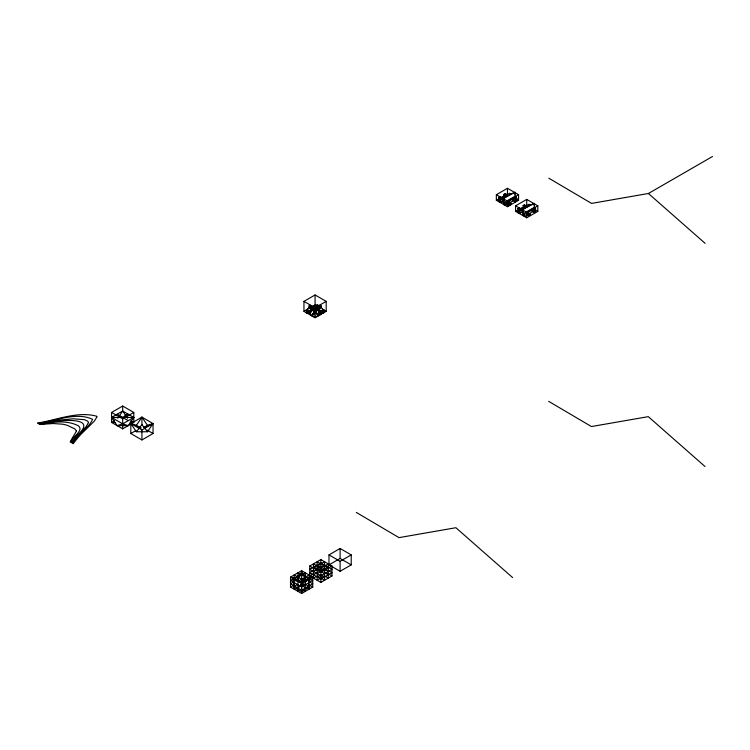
<?xml version="1.0" encoding="UTF-8"?>
<svg xmlns="http://www.w3.org/2000/svg" width="750" height="750" viewBox="0 0 750 750"><rect width="100%" height="100%" fill="white"/><g stroke="black" fill="none" stroke-linecap="round" stroke-linejoin="round"><path stroke-width="1.12" d="M141.928 425.119L141.928 417.141L153.038 423.562L153.038 433.528L141.928 439.95L130.809 433.528L130.809 423.562L141.928 417.141L147.478 425.334L153.038 423.562L147.478 431.756L136.369 431.756L130.809 423.562L136.369 425.334L141 428.006M295.275 586.041L293.466 587.081L301.631 591.797L301.631 572.362L297.919 576.159M315.075 316.078L315.075 317.766L303.956 311.344L303.956 301.378L315.075 294.956L326.194 301.378L326.194 311.344L315.075 317.766L315.075 294.956M306.881 310.566L306.103 310.116L306.984 311.344L311.278 310.275L309.131 307.284L309.131 306.112L309.9 305.672L312.366 309.103L312.366 310.275L315.075 311.344L315.075 306.619M319.997 313.594A7.312 4.228 0 0 0 321.019 314.334L321.019 313.256L318.872 310.275L321.019 307.284L321.019 306.112L320.25 305.672L317.784 309.103L320.25 312.534L320.25 314.775A8.4 4.856 0 0 1 319.078 313.931M320.869 578.119L320.869 574.791L324.572 576.928M498.647 201.6L498.647 199.631L499.894 200.344L499.894 202.312L503.897 202.331L503.925 204.647L503.925 202.678L515.044 196.266L516.291 196.978L516.291 198.947M516.291 196.978L505.172 203.4L505.172 205.369L517.2 198.422M507.469 202.528L509.756 203.85L509.756 204.478L507.469 203.156L507.469 202.528L508.716 201.806L511.003 203.128L511.003 203.756L508.706 205.087L508.706 205.978M508.716 201.806L508.716 203.325M309.037 582.572L310.884 577.706L309.037 578.297L305.166 581.709M298.35 584.475L294.216 585.9L292.369 577.706L301.631 583.05L305.334 576.159L301.631 572.362L297.919 579.478L301.631 583.059L305.334 584.719L301.631 584.456L297.919 588.038L305.334 579.478M117.741 418.303L122.681 411.019L133.8 417.441L128.241 425.634L117.131 425.634L111.572 417.441L122.681 411.019L127.622 418.303M136.369 425.334L141.928 417.141M306.984 311.344L306.103 312.581L306.881 312.131M309.131 307.284L306.956 309.619L308.241 311.344L306.956 313.078L309.131 313.256L309.131 312.094L311.278 309.103L312.366 309.103L309.9 312.534L309.9 313.706L312.075 316.031L312.863 315.581M309.131 313.256L310.209 311.766M309.9 313.706L312.366 310.275M321.019 306.112L318.872 309.103L318.872 310.275L321.947 311.344L323.194 313.078L321.019 313.256L321.019 312.094L318.872 309.103L317.784 309.103L317.784 310.275L320.25 313.706L318.075 316.031L317.297 315.581M322.416 310.069L323.194 309.619A4.237 2.447 0 0 0 323.194 313.078L321.947 311.344L323.194 309.619L321.019 307.284M324.047 310.116L323.166 311.344L324.047 312.581A3.028 1.744 0 0 1 324.047 310.116L323.269 310.566M321.909 311.344L323.194 309.619M136.369 431.756L141.928 424.641L147.478 431.756M306.412 581.072L308.203 579.722M317.213 304.5L316.294 305.1A7.941 4.584 0 0 0 314.831 306.938L314.438 311.916A8.006 4.622 0 0 1 312.994 313.762L312.075 314.363C316.322 311.916 312.159 306.966 309.131 305.597A7.312 4.228 0 0 1 309.131 311.569M318.075 304.997L317.156 305.597A7.941 4.584 0 0 0 315.694 307.425L315.3 312.413A8.006 4.622 0 0 1 313.847 314.259L312.938 314.859C317.137 312.169 313.106 306.759 309.9 305.147A8.4 4.856 0 0 1 309.9 312.009M324.572 565.05L320.869 567.272L317.166 565.05M317.166 573.609L328.275 567.188M111.572 412.453L122.681 406.031L133.8 412.453L133.8 422.419L122.681 428.841L111.572 422.419L111.572 412.453L122.681 418.866L133.8 412.453M496.35 194.719L507.469 188.297L518.578 194.719L518.578 200.269L507.469 206.691L496.35 200.269L496.35 194.719L507.469 201.131L518.578 194.719M498.647 197.428L499.894 196.706L502.181 198.038L500.934 198.75L498.647 197.428L500.175 198.938M503.925 194.381L505.172 193.659L507.469 194.981L506.222 195.703L503.925 194.381L503.925 195.009L506.222 196.331L507.469 195.609L505.172 194.288L503.925 195.009M498.647 198.056L499.894 197.344L502.181 198.666M114.6 420.675L111.572 422.419L115.078 422.419M303.956 311.344L309.009 308.428M311.034 307.266L315.075 304.931L319.116 307.266M496.35 200.269L499.378 198.525M501.403 197.353L507.469 193.856L507.469 188.297M498.647 199.631L509.756 193.209L511.003 193.931L515.016 192.281L515.034 197.231M122.681 417.441L128.241 414.225L124.913 415.294M511.003 193.931L499.894 200.344L515.016 192.281L515.016 194.25M316.434 306.619L317.213 306.169M326.194 301.378L315.075 307.791L303.956 301.378M307.744 312.628L306.956 313.078L308.241 311.344L306.956 309.619L307.744 310.069M317.297 307.116L320.25 306.844L320.25 305.672M502.922 200.569L499.894 202.312L503.897 200.672L503.897 198.703L503.925 204.647M314.691 311.128L316.547 310.059M128.241 425.634L122.681 423.853L111.572 417.441L133.8 417.441L122.681 423.853L117.131 425.634M505.172 203.85L506.259 203.222M512.747 200.991L512.747 199.472L513.994 198.75L516.291 200.081L515.044 201.422L512.747 200.1M505.172 204.478L506.259 203.85M507.469 203.156L508.716 202.434L511.003 203.756M312.938 316.528L317.213 316.528M320.25 312.534L321.019 312.094M508.706 204.459L511.003 203.128M512.747 199.472L515.044 200.794L516.291 200.081M515.588 205.828L526.706 199.406L537.825 205.828L537.825 211.378L526.706 217.8L515.588 211.378L515.588 205.828L526.706 212.241L537.825 205.828M520.172 210.488L517.884 209.166L517.884 208.537L519.131 207.816L521.419 209.344M525.459 207.441L523.162 206.119L523.162 205.491L524.409 204.769L526.706 206.494M130.809 433.528L135.862 430.613M515.588 211.378L526.706 204.966L526.706 199.406M517.884 212.7L517.884 210.731L528.994 204.319L530.241 205.041L534.253 203.391L534.272 208.341M143.775 427.472L147.478 425.334M530.241 205.041L519.131 211.453L517.884 210.731M140.916 428.091L130.809 423.562L141.928 429.975L153.038 423.562L143.944 427.641M534.253 205.359L534.253 203.391L519.131 211.453L519.131 213.422L523.172 211.088M519.131 213.422L523.134 211.772L523.134 209.812L523.162 215.756L523.162 213.787L534.281 207.366L535.528 208.088L535.528 210.056L524.409 216.478L524.409 214.509L535.528 208.088M530.241 214.238L527.953 212.916L526.706 213.628L528.994 214.959L530.241 214.238L528.994 215.588L526.706 214.266M531.994 210.581L533.241 209.859L535.528 211.181L534.281 212.531L531.994 211.209L531.994 210.581L534.281 211.903L535.528 211.181M548.822 178.2L591.562 203.409L648.422 193.491L712.5 156.497M290.512 577.116L301.631 570.694L312.741 577.116L312.741 587.081L301.631 593.503L290.512 587.081L290.512 577.116L301.631 583.528L312.741 577.116M309.75 566.006L320.869 559.584L331.978 566.006L331.978 575.981L320.869 582.394L309.75 575.981L309.75 566.006L320.869 572.419L331.978 566.006M328.988 554.897L340.106 548.475L351.225 554.897L351.225 564.872L340.106 571.284L328.988 564.872L328.988 554.897L340.106 561.319L351.225 554.897M299.606 575.184L290.512 580.434L301.631 586.856L312.741 580.434L303.647 575.184M294.216 579.253L305.334 572.831L305.334 580.594M313.453 568.144L324.572 561.722L324.572 568.378L320.869 570.516L317.166 568.378L317.166 561.722L328.275 568.144M293.541 582.009L290.512 583.762L301.631 590.175L312.741 583.762L308.7 581.428M295.566 580.847L298.594 579.094M313.791 570.319L309.75 572.653L320.869 579.066L331.978 572.653L327.938 570.319M315.816 569.156L320.869 566.231M290.512 587.081L294.553 584.747M309.75 575.981L313.791 573.647M328.988 564.872L340.106 558.45L351.225 564.872M313.453 574.791L317.166 572.653M301.631 583.05L310.884 577.706M296.241 588.056L294.216 589.228L294.216 574.969L305.334 581.391L305.334 591.366L303.309 590.194M316.491 576.366L313.453 578.119L313.453 563.869L324.572 570.281L324.572 580.256L317.494 576.169M317.166 576.928L320.869 574.791M299.944 590.194L297.919 591.366L297.919 581.391L309.037 574.969L309.037 589.228L307.013 588.056M324.234 576.169L317.166 580.256L317.166 570.281L328.275 563.869L328.275 578.119L325.247 576.366M301.631 591.797L309.797 587.081L307.809 586.134M313.453 571.472L317.166 569.409L324.572 573.609M293.466 587.081L295.453 586.134M315.075 311.344L317.784 310.275M131.578 418.144L133.8 417.441M320.634 311.344L326.194 311.344L322.153 309.009M130.294 422.419L133.8 422.419L130.772 420.675M111.572 417.441L113.794 418.144M293.756 580.641L292.369 577.706L294.216 578.297M304.903 584.475L309.037 585.9M324.572 569.409L328.275 571.472M534.281 207.816L535.528 208.537M515.55 198.525L518.578 200.269M534.788 209.625L537.825 211.378M516.291 200.709L513.994 199.378L513.994 198.75M534 210.928L535.528 211.809M523.162 205.491L525.459 206.812M513.347 200.644L515.634 201.975M517.884 208.537L520.172 209.859M508.116 203.663L510.413 204.994M503.925 202.678L505.172 203.4M523.162 213.787L524.409 214.509M517.884 211.181L519.131 211.903M523.162 214.238L524.409 214.959M517.884 211.809L519.131 212.531M523.162 214.866L524.409 215.588M312.938 306.169L313.716 306.619M323.269 312.131L324.047 312.581M312.863 307.116L309.9 306.844L309.9 305.672M322.416 312.628L323.194 313.078M318.778 313.491L320.634 314.559A7.856 4.537 0 0 1 319.247 313.472M309.131 312.094L309.9 312.534M146.981 430.031L153.038 433.528M117.131 414.225L128.241 420.647M323.897 567.984L325.922 569.156M327.938 573.647L331.978 575.981M324.572 572.653L328.275 574.791M309.037 579.253L297.919 572.831L297.919 580.594M304.659 579.094L307.181 580.547M308.7 584.747L312.741 587.081M548.672 401.344L591.422 426.553L648.281 416.644L704.991 466.5M356.288 512.419L399.028 537.628L455.887 527.719L512.597 577.575M313.453 567.188L317.166 569.409M318.075 314.363C313.828 311.916 317.991 306.966 321.019 305.597A7.312 4.228 0 0 0 321.019 311.569M317.213 314.859C313.012 312.169 317.053 306.759 320.25 305.147A8.4 4.856 0 0 0 320.25 312.009M292.369 577.706L296.841 581.072M648.422 193.491L705.131 243.356M301.631 584.456L305.334 588.038M309.131 306.112L311.278 309.103L311.278 310.275M534.281 211.903L534.281 212.531M533.241 209.859L533.241 210.488M528.994 204.319L528.994 205.397M528.994 214.959L528.994 215.588M527.953 212.916L527.953 213.544M526.706 212.241L526.706 217.8M524.409 204.769L524.409 205.397M515.044 200.794L515.044 201.422M507.469 201.131L507.469 206.691M506.222 195.703L506.222 196.331M505.172 193.659L505.172 194.288M500.934 198.75L500.934 199.378M499.894 196.706L499.894 197.344M340.106 548.475L340.106 558.45M340.106 561.319L340.106 571.284M320.869 559.584L320.869 570.516M320.869 571.547L320.869 582.394M301.631 570.694L301.631 572.906M301.631 583.528L301.631 593.503M141.928 429.975L141.928 439.95M122.681 406.031L122.681 411.572M122.681 418.575L122.681 428.841M318.6 312.525A7.856 4.537 0 0 1 318.384 311.859M96.909 416.906L94.453 421.003L80.681 434.606A196.453 113.419 0 0 0 73.266 443.691L72.647 443.334C77.588 434.119 88.491 428.494 92.644 419.344C76.2 411.525 55.209 421.181 38.109 423.394L37.5 423.038C56.662 420.084 77.409 410.944 96.6 416.194L96.909 416.906M88.463 422.587L86.344 426.3L72.038 442.978L71.419 442.631A207.347 119.709 0 0 1 76.444 436.031C103.519 412.922 47.812 421.678 39.337 424.106L38.728 423.75L56.138 420.403L73.359 418.8L84.534 419.7L87.862 421.247L88.463 422.587M76.481 430.959L73.931 435.459A162.562 93.853 0 0 0 71.25 439.941L70.2 441.919L70.809 442.275C71.681 436.959 84.628 430.641 78.263 425.747C66.441 419.728 52.416 422.1 39.956 424.462L53.259 423.534L62.569 424.191A23.7 13.688 0 0 1 67.753 425.503L74.709 428.831L76.481 430.959M320.869 562.913L309.75 569.325L320.869 575.747L331.978 569.325L320.869 562.913"/></g></svg>
